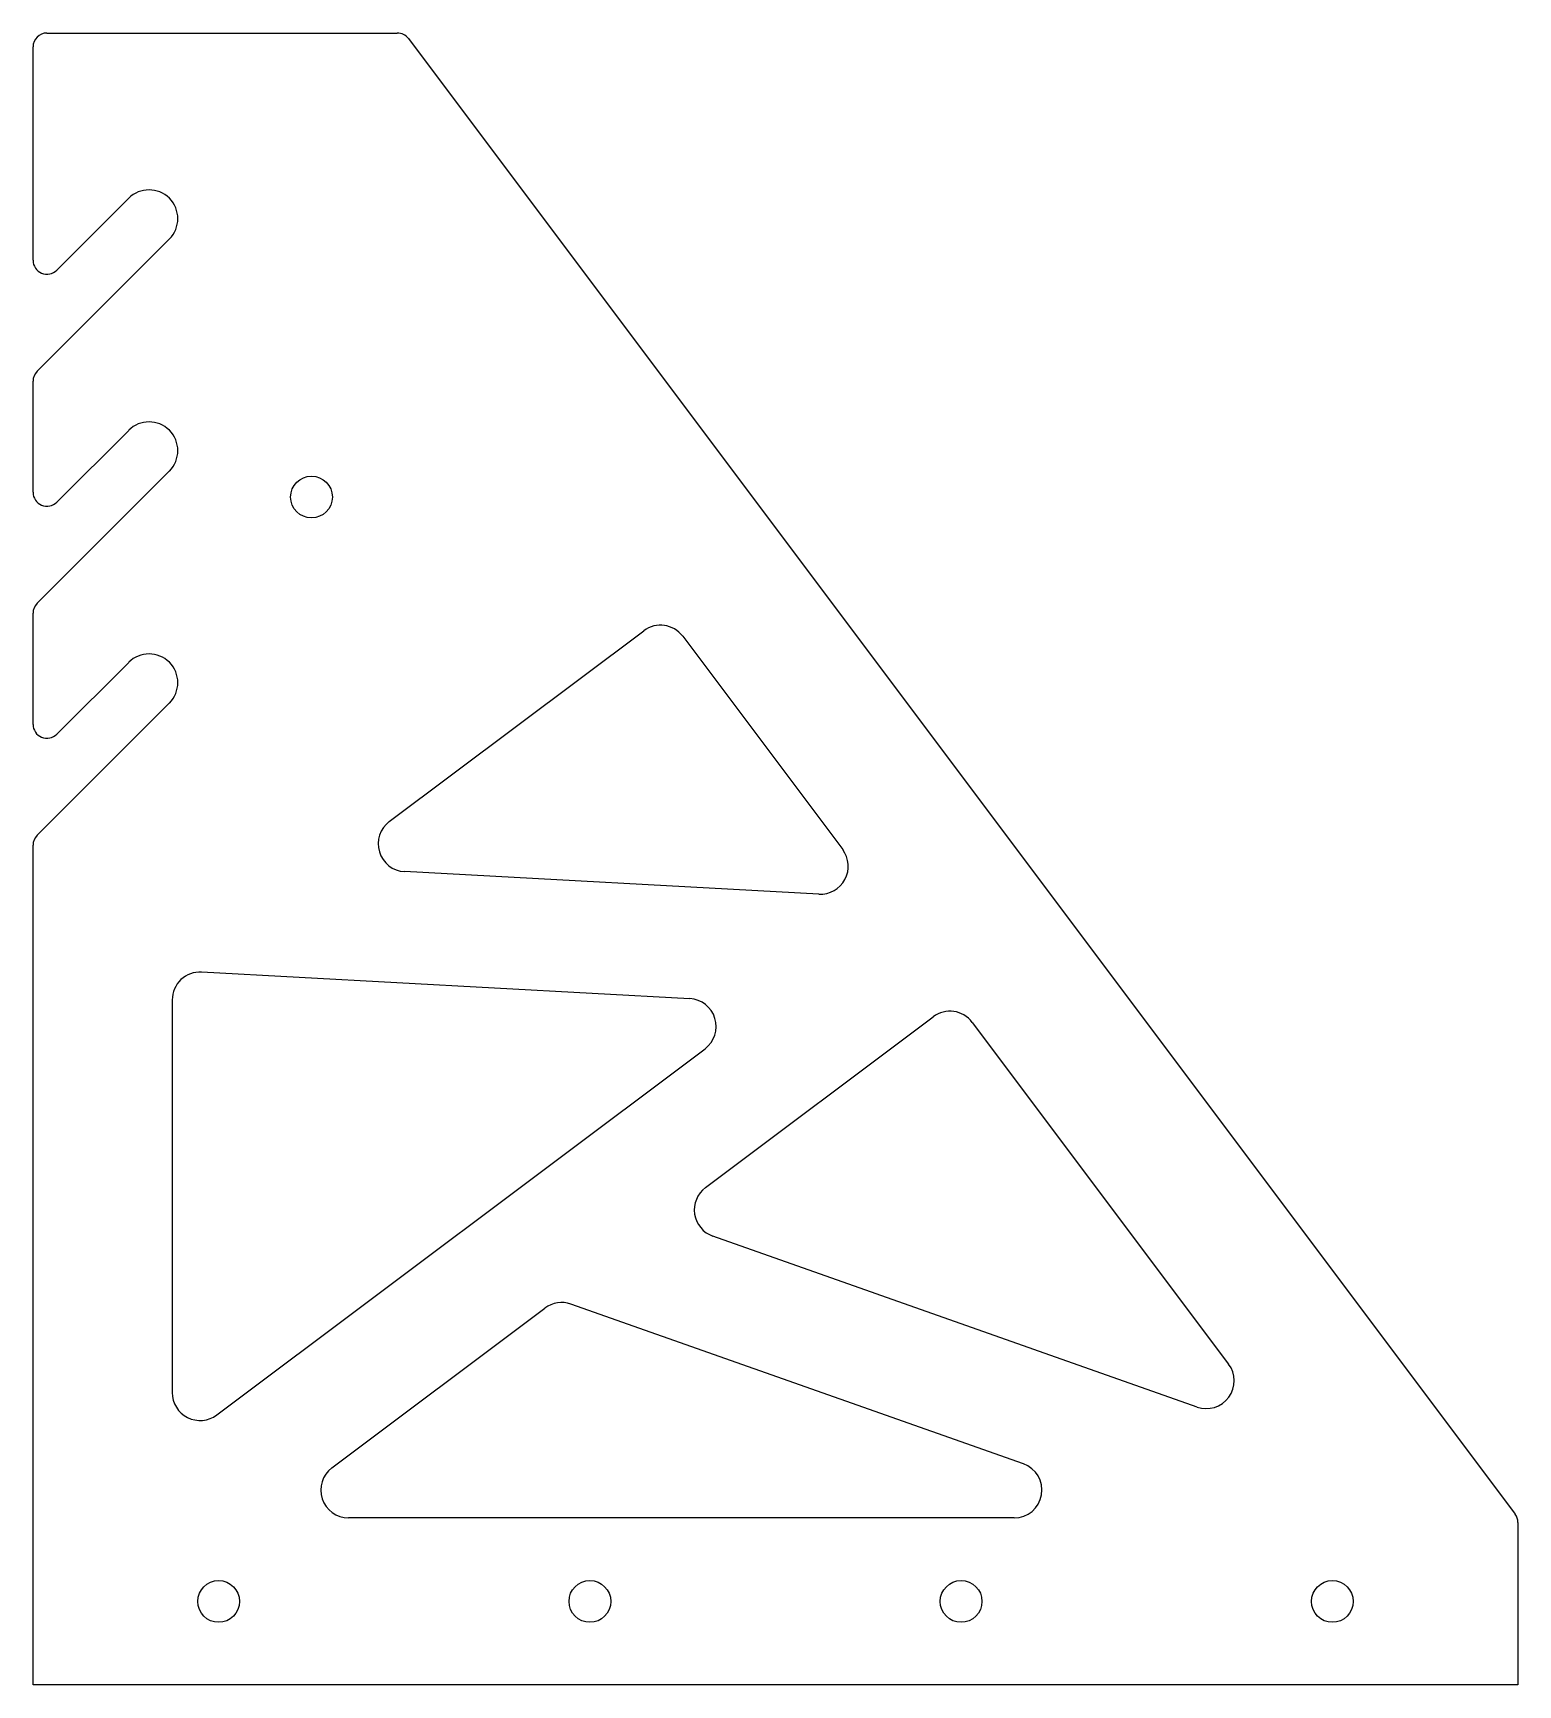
# Model space of a CAD drawing. Header units: millimetres. Extents: x 0 to 160, y -18 to 160.
import ezdxf

# ---------------------------------------------------------------- set-up
doc = ezdxf.new("R2010")
doc.units = ezdxf.units.MM

msp = doc.modelspace()

# ---------------------------------------------------------------- linework, layer by layer
at = {"color": 7, "linetype": 'Continuous', "lineweight": 25}
for p, q in [((0, 135.51), (0, 158.5)), ((1.5, 160), (39.25, 160)), ((40.45, 159.4), (159.7, 0.4)), ((10.31, 142.19), (2.56, 134.44)), ((14.69, 137.81), (0.44, 123.56)), ((0, 110.51), (0, 122.49)), ((10.31, 117.19), (2.56, 109.44)), ((14.69, 112.81), (0.44, 98.56)), ((0, 85.51), (0, 97.49)), ((38.39, 75.04), (65.8, 95.6)), ((70, 95), (87.24, 72.01)), ((10.31, 92.19), (2.56, 84.44)), ((14.69, 87.81), (0.44, 73.56)), ((0, -18), (0, 72.49)), ((84.68, 67.21), (40.03, 69.65)), ((70.77, 55.95), (18.16, 58.82)), ((15, 55.82), (15, 13.5)), ((72.45, 35.59), (97, 54)), ((101.2, 53.4), (128.82, 16.58)), ((19.8, 11.1), (72.41, 50.56)), ((125.42, 11.95), (73.25, 30.36)), ((32.2, 5.4), (55.15, 22.61)), ((106.71, 5.83), (57.95, 23.04)), ((105.71, 0), (34, 0)), ((160, -0.5), (160, -18)), ((160, -18), (0, -18))]:
    msp.add_line(p, q, dxfattribs=at)
for centre in [(30, 110), (20, -9), (60, -9), (100, -9), (140, -9)]:
    msp.add_circle(centre, 2.25, dxfattribs=at)
for centre, radius, start, end in [((1.5, 158.5), 1.5, 90, 180), ((39.25, 158.5), 1.5, 36.8699, 90), ((12.5, 140), 3.1, 315, 135), ((1.5, 135.51), 1.5, 180, 315), ((1.5, 122.49), 1.5, 135, 180), ((12.5, 115), 3.1, 315, 135), ((1.5, 110.51), 1.5, 180, 315), ((1.5, 97.49), 1.5, 135, 180), ((67.6, 93.2), 3, 36.8699, 126.8699), ((12.5, 90), 3.1, 315, 135), ((1.5, 85.51), 1.5, 180, 315), ((40.19, 72.64), 3, 126.8699, 266.883), ((1.5, 72.49), 1.5, 135, 180), ((84.84, 70.21), 3, 266.883, 36.8699), ((18, 55.82), 3, 86.883, 180), ((70.61, 52.96), 3, 306.8699, 86.883), ((98.8, 51.6), 3, 36.8699, 126.8699), ((74.25, 33.19), 3, 126.8699, 250.56), ((56.95, 20.21), 3, 70.56, 126.8699), ((126.42, 14.78), 3, 250.56, 36.8699), ((18, 13.5), 3, 180, 306.8699), ((34, 3), 3, 126.8699, 270), ((105.71, 3), 3, 270, 70.56), ((158.5, -0.5), 1.5, 0, 36.8699)]:
    msp.add_arc(centre, radius, start, end, dxfattribs=at)

doc.saveas('drawing.dxf')
